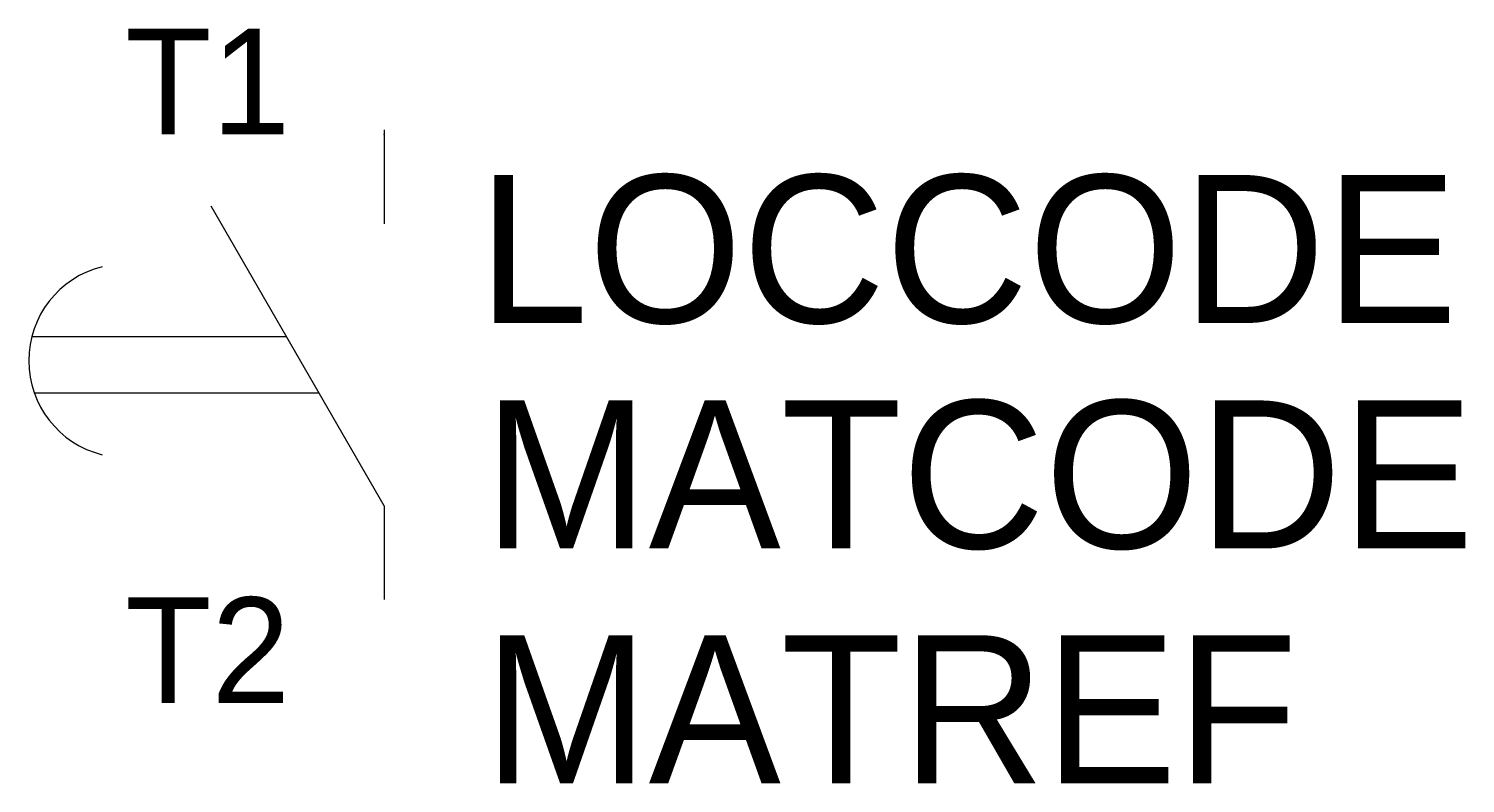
# Model space of a CAD drawing. Extents: x -7.6 to 23, y -8.8 to 7.2.
import ezdxf
from ezdxf.enums import TextEntityAlignment as Align

# ---------------------------------------------------------------- set-up
doc = ezdxf.new("R2010")
doc.units = 0
doc.layers.get('0').update_dxf_attribs({"linetype": 'CONTINUOUS'})
doc.layers.add('C', color=6, linetype='CONTINUOUS')
doc.layers.add('T2', color=1, linetype='CONTINUOUS')

msp = doc.modelspace()

# ---------------------------------------------------------------- linework, layer by layer
at = {"color": 0}
for p, q in [((0, 5.094), (0, 3.094)), ((0, -2.906), (-3.682, 3.472)), ((-7.497, 0.694), (-2.078, 0.694)), ((-7.444, -0.506), (-1.386, -0.506)), ((0, -2.906), (0, -4.906))]:
    msp.add_line(p, q, dxfattribs=at)
at = {"color": 0, "linetype": 'CONTINUOUS'}
msp.add_arc((-5.5, 0.181), 2.062, 104.0362, 255.9638, dxfattribs=at)
at = {"layer": 'C', "color": 0, "linetype": 'CONTINUOUS'}
msp.add_point((0, 5), dxfattribs=at)

# ---------------------------------------------------------------- texts
at = {"color": 0, "linetype": 'CONTINUOUS'}
for tag, p in [('LOCCODE', (2, 0.985)), ('MATCODE', (2.119, -3.815)), ('MATREF', (2.119, -8.815))]:
    msp.add_attdef(tag, p, '', height=3.15, dxfattribs=at)
at = {"layer": 'T2', "color": 0, "linetype": 'CONTINUOUS'}
for tag, p in [('T1', (-2, 4.999)), ('T2', (-2, -7.107))]:
    msp.add_attdef(tag, text='', height=2.25, dxfattribs=at).set_placement(p, align=Align.RIGHT)

doc.saveas('drawing.dxf')
